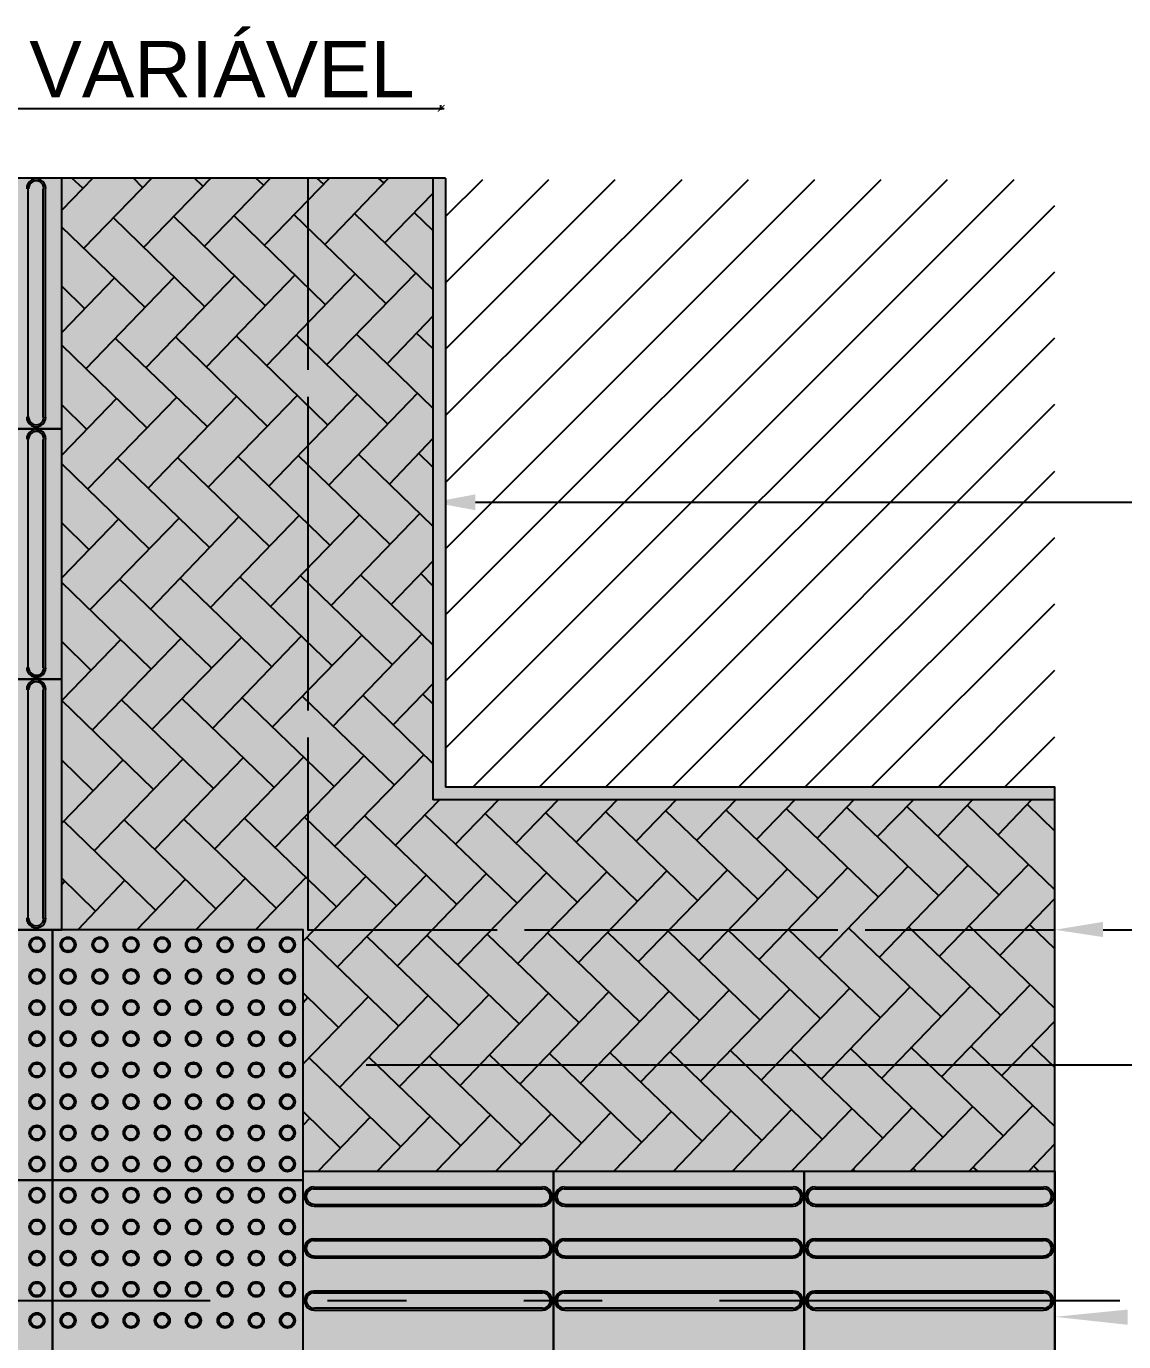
# Model space of a CAD drawing. Header units: feet. Extents: x 203667 to 205527, y 9204857 to 9205156.
# Drawn here: x 203707.101 to 203708.851, y 9204917.791 to 9204919.89 of the extents above; entities that cross this region are included whole.
import ezdxf

# ---------------------------------------------------------------- set-up
doc = ezdxf.new("R2010")
doc.units = ezdxf.units.FT
doc.header["$LTSCALE"] = 0.3
doc.header["$MEASUREMENT"] = 0
doc.layers.add('PDF_0', color=7, linetype='Continuous', true_color=0x929498)
doc.layers.add('PDF_A_Piso_Tatil', color=7, linetype='Continuous', true_color=0xffffa3)
doc.layers.add('PDF_A_Texto', color=7, linetype='Continuous')
doc.layers.add('PDF_Text', color=7, linetype='Continuous')
doc.styles.add('PDF Arial', font='arial.ttf')

msp = doc.modelspace()

# ---------------------------------------------------------------- hatches: boundary and pattern name
at = {"layer": 'PDF_0', "transparency": 33554559}
for points in [[(203707.7569, 9204919.7544), (203707.758, 9204919.7534), (203707.7686, 9204919.764), (203707.7675, 9204919.765)], [(203707.7696, 9204919.6476), (203707.7495, 9204919.6476), (203707.7495, 9204918.6558), (203708.7414, 9204918.6558), (203708.7414, 9204918.6759), (203707.7696, 9204918.6759)]]:
    msp.add_hatch(color=7, dxfattribs=at).paths.add_polyline_path(points)
at = {"layer": 'PDF_0', "true_color": 0xf7f7f7, "transparency": 33554559}
msp.add_hatch(color=7, dxfattribs=at).paths.add_polyline_path([(203707.7495, 9204919.6476), (203707.1574, 9204919.6476), (203707.1574, 9204918.4485), (203707.5423, 9204918.4485), (203707.5423, 9204918.0636), (203708.7414, 9204918.0636), (203708.7414, 9204918.6558), (203707.7495, 9204918.6558)])
at = {"layer": 'PDF_A_Piso_Tatil', "transparency": 33554559}
msp.add_hatch(color=256, dxfattribs=at).paths.add_polyline_path([(203707.5423, 9204918.4485), (203707.1574, 9204918.4485), (203707.1574, 9204919.6476), (203706.7429, 9204919.6476), (203706.7429, 9204917.6491), (203708.7414, 9204917.6491), (203708.7414, 9204918.0636), (203707.5423, 9204918.0636)])

# ---------------------------------------------------------------- linework, layer by layer
at = {"layer": 'PDF_0', "color": 7, "lineweight": 25}
for points in [[(203706.9449, 9204919.7587), (203707.7675, 9204919.7587)], [(203707.7622, 9204919.7565), (203707.7622, 9204919.764)], [(203707.7696, 9204919.6476), (203706.2639, 9204919.6476)], [(203707.5497, 9204919.6476), (203707.5497, 9204919.342)], [(203707.7495, 9204919.6476), (203707.7495, 9204918.6558)], [(203707.7696, 9204919.6476), (203707.7696, 9204918.6759)], [(203707.7696, 9204919.5863), (203707.8289, 9204919.6455)], [(203707.7696, 9204919.4806), (203707.9346, 9204919.6455)], [(203707.7696, 9204919.3748), (203708.0403, 9204919.6455)], [(203707.7696, 9204919.2691), (203708.1471, 9204919.6455)], [(203707.7696, 9204919.1623), (203708.2529, 9204919.6455)], [(203707.7696, 9204919.0565), (203708.3586, 9204919.6455)], [(203707.7696, 9204918.9508), (203708.4644, 9204919.6455)], [(203707.7696, 9204918.8451), (203708.5701, 9204919.6455)], [(203707.7696, 9204918.7383), (203708.6769, 9204919.6455)], [(203707.1035, 9204919.6307), (203707.1035, 9204919.2659)], [(203707.1278, 9204919.2659), (203707.1278, 9204919.6307)], [(203707.131, 9204919.6307), (203707.131, 9204919.2659)], [(203707.813, 9204918.6759), (203708.7414, 9204919.6043)], [(203707.9187, 9204918.6759), (203708.7414, 9204919.4985)], [(203708.0245, 9204918.6759), (203708.7414, 9204919.3928)], [(203707.5497, 9204919.2987), (203707.5497, 9204918.7985)], [(203708.1313, 9204918.6759), (203708.7414, 9204919.2871)], [(203707.1035, 9204919.231), (203707.1035, 9204918.8662)], [(203707.1278, 9204918.8662), (203707.1278, 9204919.231)], [(203707.131, 9204919.231), (203707.131, 9204918.8662)], [(203708.237, 9204918.6759), (203708.7414, 9204919.1803)], [(203708.3428, 9204918.6759), (203708.7414, 9204919.0745)], [(203708.4485, 9204918.6759), (203708.7414, 9204918.9688)], [(203708.5553, 9204918.6759), (203708.7414, 9204918.863)], [(203707.1035, 9204918.8313), (203707.1035, 9204918.4665)], [(203707.1278, 9204918.4665), (203707.1278, 9204918.8313)], [(203707.131, 9204918.8313), (203707.131, 9204918.4665)], [(203707.5497, 9204918.7552), (203707.5497, 9204918.4485), (203707.8521, 9204918.4485)], [(203708.661, 9204918.6759), (203708.7414, 9204918.7562)], [(203708.7414, 9204917.1574), (203708.7414, 9204918.6759), (203707.7696, 9204918.6759)], [(203708.7414, 9204918.6558), (203707.7495, 9204918.6558)], [(203707.8955, 9204918.4485), (203708.3956, 9204918.4485)], [(203708.439, 9204918.4485), (203708.7414, 9204918.4485)], [(203707.924, 9204918.0372), (203707.5592, 9204918.0372)], [(203707.5592, 9204918.0351), (203707.924, 9204918.0351)], [(203708.3237, 9204918.0372), (203707.9589, 9204918.0372)], [(203707.9589, 9204918.0351), (203708.3237, 9204918.0351)], [(203708.7234, 9204918.0372), (203708.3586, 9204918.0372)], [(203708.3586, 9204918.0351), (203708.7234, 9204918.0351)], [(203707.924, 9204918.0097), (203707.5603, 9204918.0097)], [(203707.5603, 9204918.0076), (203707.924, 9204918.0076)], [(203708.3237, 9204918.0097), (203707.96, 9204918.0097)], [(203707.96, 9204918.0076), (203708.3237, 9204918.0076)], [(203708.7234, 9204918.0097), (203708.3597, 9204918.0097)], [(203708.3597, 9204918.0076), (203708.7234, 9204918.0076)], [(203707.924, 9204917.9547), (203707.5592, 9204917.9547)], [(203707.5592, 9204917.9526), (203707.924, 9204917.9526)], [(203708.3237, 9204917.9547), (203707.9589, 9204917.9547)], [(203707.9589, 9204917.9526), (203708.3237, 9204917.9526)], [(203708.7234, 9204917.9547), (203708.3586, 9204917.9547)], [(203708.3586, 9204917.9526), (203708.7234, 9204917.9526)], [(203707.924, 9204917.9272), (203707.5603, 9204917.9272)], [(203707.5603, 9204917.9251), (203707.924, 9204917.9251)], [(203708.3237, 9204917.9272), (203707.96, 9204917.9272)], [(203707.96, 9204917.9251), (203708.3237, 9204917.9251)], [(203708.7234, 9204917.9272), (203708.3597, 9204917.9272)], [(203708.3597, 9204917.9251), (203708.7234, 9204917.9251)], [(203707.3943, 9204917.8564), (203706.1454, 9204917.8564), (203705.5068, 9204917.8564)], [(203707.924, 9204917.8722), (203707.5592, 9204917.8722)], [(203707.5592, 9204917.8691), (203707.924, 9204917.8691)], [(203707.7072, 9204917.8564), (203707.5814, 9204917.8564)], [(203708.0192, 9204917.8564), (203707.8944, 9204917.8564)], [(203708.3237, 9204917.8722), (203707.9589, 9204917.8722)], [(203707.9589, 9204917.8691), (203708.3237, 9204917.8691)], [(203708.845, 9204917.8564), (203708.2064, 9204917.8564)], [(203708.7234, 9204917.8722), (203708.3586, 9204917.8722)], [(203708.3586, 9204917.8691), (203708.7234, 9204917.8691)], [(203707.924, 9204917.8447), (203707.5603, 9204917.8447)], [(203707.5603, 9204917.8416), (203707.924, 9204917.8416)], [(203708.3237, 9204917.8447), (203707.96, 9204917.8447)], [(203707.96, 9204917.8416), (203708.3237, 9204917.8416)], [(203708.7234, 9204917.8447), (203708.3597, 9204917.8447)], [(203708.3597, 9204917.8416), (203708.7234, 9204917.8416)]]:
    msp.add_lwpolyline(points, dxfattribs=at)
for points in [[(203706.7429, 9204919.2479), (203707.1574, 9204919.2479), (203707.1574, 9204919.6476), (203706.7429, 9204919.6476)], [(203706.7429, 9204918.8482), (203707.1574, 9204918.8482), (203707.1574, 9204919.2479), (203706.7429, 9204919.2479)], [(203706.7429, 9204918.4485), (203707.1574, 9204918.4485), (203707.1574, 9204918.8482), (203706.7429, 9204918.8482)], [(203706.7429, 9204918.0488), (203707.1426, 9204918.0488), (203707.1426, 9204918.4485), (203706.7429, 9204918.4485)], [(203707.1426, 9204918.0488), (203707.5423, 9204918.0488), (203707.5423, 9204918.4485), (203707.1426, 9204918.4485)], [(203706.7429, 9204917.6491), (203707.1426, 9204917.6491), (203707.1426, 9204918.0488), (203706.7429, 9204918.0488)], [(203707.1426, 9204917.6491), (203707.5423, 9204917.6491), (203707.5423, 9204918.0488), (203707.1426, 9204918.0488)], [(203707.5423, 9204917.6491), (203707.5423, 9204918.0636), (203707.942, 9204918.0636), (203707.942, 9204917.6491)], [(203707.942, 9204917.6491), (203707.942, 9204918.0636), (203708.3417, 9204918.0636), (203708.3417, 9204917.6491)], [(203708.3417, 9204917.6491), (203708.3417, 9204918.0636), (203708.7414, 9204918.0636), (203708.7414, 9204917.6491)]]:
    msp.add_lwpolyline(points, close=True, dxfattribs=at)
at = {"layer": 'PDF_0', "color": 251, "lineweight": 25, "true_color": 0x636363}
for points in [[(203707.2071, 9204919.6476), (203707.1574, 9204919.5969)], [(203707.1912, 9204919.6318), (203707.1733, 9204919.6476)], [(203707.3012, 9204919.6476), (203707.1923, 9204919.5355)], [(203707.2864, 9204919.6328), (203707.2716, 9204919.6476)], [(203707.3953, 9204919.6476), (203707.2885, 9204919.5377)], [(203707.3826, 9204919.6349), (203707.3689, 9204919.6476)], [(203707.4905, 9204919.6476), (203707.3847, 9204919.5387)], [(203707.4788, 9204919.6371), (203707.4672, 9204919.6476)], [(203707.5846, 9204919.6476), (203707.481, 9204919.5408)], [(203707.5751, 9204919.6381), (203707.5645, 9204919.6476)], [(203707.6787, 9204919.6476), (203707.5772, 9204919.5419)], [(203707.6713, 9204919.6402), (203707.6628, 9204919.6476)], [(203707.7495, 9204919.6233), (203707.6724, 9204919.544)], [(203707.3858, 9204919.4425), (203707.2399, 9204919.5842)], [(203707.482, 9204919.4446), (203707.3361, 9204919.5863)], [(203707.5782, 9204919.4457), (203707.4323, 9204919.5874)], [(203707.6745, 9204919.4478), (203707.5275, 9204919.5895)], [(203707.7495, 9204919.47), (203707.6237, 9204919.5916)], [(203707.7495, 9204919.5641), (203707.7199, 9204919.5926)], [(203707.2906, 9204919.4414), (203707.1574, 9204919.5694)], [(203707.4334, 9204919.4922), (203707.2917, 9204919.3452)], [(203707.5296, 9204919.4933), (203707.3879, 9204919.3463)], [(203707.6258, 9204919.4954), (203707.4841, 9204919.3484)], [(203707.7221, 9204919.4964), (203707.5804, 9204919.3505)], [(203707.2409, 9204919.488), (203707.1574, 9204919.4013)], [(203707.1944, 9204919.4393), (203707.1574, 9204919.4753)], [(203707.3372, 9204919.4901), (203707.1955, 9204919.3431)], [(203707.7495, 9204919.4277), (203707.6766, 9204919.3516)], [(203707.39, 9204919.2511), (203707.243, 9204919.3917)], [(203707.4852, 9204919.2522), (203707.3393, 9204919.3939)], [(203707.5814, 9204919.2543), (203707.4355, 9204919.396)], [(203707.6776, 9204919.2553), (203707.5317, 9204919.397)], [(203707.7495, 9204919.2807), (203707.6269, 9204919.3991)], [(203707.7495, 9204919.3759), (203707.7231, 9204919.4002)], [(203707.2938, 9204919.249), (203707.1574, 9204919.3812)], [(203707.7252, 9204919.305), (203707.5835, 9204919.1581)], [(203707.2452, 9204919.2966), (203707.1574, 9204919.2056)], [(203707.1976, 9204919.2469), (203707.1574, 9204919.286)], [(203707.3403, 9204919.2976), (203707.1986, 9204919.1517)], [(203707.4366, 9204919.2997), (203707.2949, 9204919.1528)], [(203707.5328, 9204919.3008), (203707.3911, 9204919.1549)], [(203707.629, 9204919.3029), (203707.4873, 9204919.1559)], [(203707.7495, 9204919.2321), (203707.6798, 9204919.1591)], [(203707.3932, 9204919.0587), (203707.2462, 9204919.2003)], [(203707.4894, 9204919.0597), (203707.3424, 9204919.2014)], [(203707.5856, 9204919.0618), (203707.4387, 9204919.2035)], [(203707.6808, 9204919.0639), (203707.5349, 9204919.2046)], [(203707.7495, 9204919.0925), (203707.6311, 9204919.2067)], [(203707.7495, 9204919.1866), (203707.7263, 9204919.2088)], [(203707.297, 9204919.0565), (203707.1574, 9204919.1919)], [(203707.2483, 9204919.1041), (203707.1574, 9204919.01)], [(203707.2007, 9204919.0555), (203707.1574, 9204919.0978)], [(203707.3446, 9204919.1052), (203707.2029, 9204918.9593)], [(203707.4397, 9204919.1073), (203707.2991, 9204918.9603)], [(203707.5359, 9204919.1094), (203707.3943, 9204918.9624)], [(203707.6322, 9204919.1105), (203707.4905, 9204918.9645)], [(203707.7284, 9204919.1126), (203707.5867, 9204918.9656)], [(203707.7495, 9204919.0364), (203707.6829, 9204918.9677)], [(203707.4926, 9204918.8683), (203707.3456, 9204919.01)], [(203707.5888, 9204918.8694), (203707.4418, 9204919.0111)], [(203707.685, 9204918.8715), (203707.5381, 9204919.0132)], [(203707.7495, 9204918.9032), (203707.6343, 9204919.0142)], [(203707.7495, 9204918.9973), (203707.7305, 9204919.0164)], [(203707.3001, 9204918.8641), (203707.1574, 9204919.0026)], [(203707.3964, 9204918.8662), (203707.2494, 9204919.0079)], [(203707.2515, 9204918.9117), (203707.1574, 9204918.8144)], [(203707.2039, 9204918.863), (203707.1574, 9204918.9085)], [(203707.3477, 9204918.9138), (203707.206, 9204918.7668)], [(203707.444, 9204918.9148), (203707.3023, 9204918.7689)], [(203707.5391, 9204918.917), (203707.3985, 9204918.77)], [(203707.6353, 9204918.918), (203707.4937, 9204918.7721)], [(203707.7316, 9204918.9201), (203707.5899, 9204918.7731)], [(203707.6882, 9204918.679), (203707.5412, 9204918.8207)], [(203707.7495, 9204918.7139), (203707.6375, 9204918.8228)], [(203707.7495, 9204918.8408), (203707.6861, 9204918.7753)], [(203707.7495, 9204918.8091), (203707.7337, 9204918.8239)], [(203707.3033, 9204918.6727), (203707.1574, 9204918.8144)], [(203707.3995, 9204918.6738), (203707.2526, 9204918.8154)], [(203707.4958, 9204918.6759), (203707.3488, 9204918.8176)], [(203707.592, 9204918.6769), (203707.445, 9204918.8186)], [(203707.2071, 9204918.6706), (203707.1574, 9204918.7192)], [(203707.2547, 9204918.7192), (203707.1574, 9204918.6188)], [(203707.1584, 9204918.7182), (203707.1574, 9204918.716)], [(203707.3509, 9204918.7213), (203707.2092, 9204918.5744)], [(203707.4471, 9204918.7235), (203707.3054, 9204918.5765)], [(203707.5433, 9204918.7245), (203707.4017, 9204918.5775)], [(203707.6396, 9204918.7266), (203707.4979, 9204918.5796)], [(203707.7347, 9204918.7277), (203707.593, 9204918.5818)], [(203707.7601, 9204918.6558), (203707.6893, 9204918.5828)], [(203707.8542, 9204918.6558), (203707.7855, 9204918.5849)], [(203707.9494, 9204918.6558), (203707.8817, 9204918.586)], [(203708.0435, 9204918.6558), (203707.9779, 9204918.5881)], [(203708.1376, 9204918.6558), (203708.0742, 9204918.5902)], [(203708.2328, 9204918.6558), (203708.1704, 9204918.5913)], [(203708.3269, 9204918.6558), (203708.2666, 9204918.5934)], [(203708.421, 9204918.6558), (203708.3618, 9204918.5944)], [(203708.5162, 9204918.6558), (203708.458, 9204918.5966)], [(203708.6103, 9204918.6558), (203708.5542, 9204918.5976)], [(203708.7044, 9204918.6558), (203708.6505, 9204918.5997)], [(203707.8838, 9204918.4908), (203707.7369, 9204918.6315)], [(203707.9801, 9204918.4919), (203707.8331, 9204918.6336)], [(203708.0752, 9204918.494), (203707.9293, 9204918.6357)], [(203708.1715, 9204918.495), (203708.0255, 9204918.6367)], [(203708.2677, 9204918.4972), (203708.1207, 9204918.6389)], [(203708.3639, 9204918.4982), (203708.2169, 9204918.6399)], [(203708.4601, 9204918.5003), (203708.3131, 9204918.642)], [(203708.5564, 9204918.5025), (203708.4094, 9204918.6441)], [(203708.6526, 9204918.5035), (203708.5056, 9204918.6452)], [(203708.7414, 9204918.512), (203708.6018, 9204918.6473)], [(203708.7414, 9204918.6061), (203708.698, 9204918.6484)], [(203707.3065, 9204918.4802), (203707.1606, 9204918.6219)], [(203707.4027, 9204918.4824), (203707.2568, 9204918.6241)], [(203707.4989, 9204918.4834), (203707.352, 9204918.6251)], [(203707.5952, 9204918.4855), (203707.4482, 9204918.6272)], [(203707.6914, 9204918.4866), (203707.5444, 9204918.6283)], [(203707.7876, 9204918.4887), (203707.6406, 9204918.6304)], [(203708.4115, 9204918.5479), (203708.2698, 9204918.4009)], [(203708.5067, 9204918.549), (203708.366, 9204918.4031)], [(203708.6029, 9204918.5511), (203708.4612, 9204918.4041)], [(203708.6991, 9204918.5521), (203708.5574, 9204918.4062)], [(203707.2113, 9204918.4781), (203707.1574, 9204918.531)], [(203707.2578, 9204918.5278), (203707.1828, 9204918.4485)], [(203707.3541, 9204918.5289), (203707.2769, 9204918.4485)], [(203707.4503, 9204918.531), (203707.371, 9204918.4485)], [(203707.5465, 9204918.5321), (203707.4662, 9204918.4485)], [(203707.6427, 9204918.5342), (203707.5423, 9204918.4305)], [(203707.739, 9204918.5363), (203707.5973, 9204918.3893)], [(203707.8341, 9204918.5373), (203707.6924, 9204918.3904)], [(203707.9304, 9204918.5395), (203707.7887, 9204918.3925)], [(203708.0266, 9204918.5405), (203707.8849, 9204918.3946)], [(203708.1228, 9204918.5426), (203707.9811, 9204918.3957)], [(203708.219, 9204918.5437), (203708.0773, 9204918.3978)], [(203708.3153, 9204918.5458), (203708.1736, 9204918.3988)], [(203707.1616, 9204918.5257), (203707.1574, 9204918.5204)], [(203708.7414, 9204918.4982), (203708.6536, 9204918.4073)], [(203708.0795, 9204918.3015), (203707.9325, 9204918.4432)], [(203708.1746, 9204918.3037), (203708.0287, 9204918.4443)], [(203708.2709, 9204918.3047), (203708.1249, 9204918.4464)], [(203708.3671, 9204918.3068), (203708.2201, 9204918.4485)], [(203708.4633, 9204918.3079), (203708.3163, 9204918.4496)], [(203708.5595, 9204918.31), (203708.4125, 9204918.4517)], [(203708.6558, 9204918.3111), (203708.5088, 9204918.4528)], [(203708.7414, 9204918.3227), (203708.605, 9204918.4549)], [(203708.7414, 9204918.4179), (203708.7012, 9204918.457)], [(203707.6946, 9204918.2952), (203707.5476, 9204918.4369)], [(203707.7908, 9204918.2963), (203707.6438, 9204918.4379)], [(203707.887, 9204918.2984), (203707.74, 9204918.4401)], [(203707.9832, 9204918.2994), (203707.8363, 9204918.4411)], [(203708.6071, 9204918.3586), (203708.4654, 9204918.2117)], [(203708.7023, 9204918.3608), (203708.5606, 9204918.2138)], [(203707.5983, 9204918.2931), (203707.5423, 9204918.3481)], [(203707.6459, 9204918.3417), (203707.5423, 9204918.2349)], [(203707.5497, 9204918.3407), (203707.5423, 9204918.3322)], [(203707.7421, 9204918.3438), (203707.6004, 9204918.1969)], [(203707.8384, 9204918.3449), (203707.6967, 9204918.199)], [(203707.9335, 9204918.347), (203707.7929, 9204918.2)], [(203708.0298, 9204918.3491), (203707.8881, 9204918.2021)], [(203708.126, 9204918.3502), (203707.9843, 9204918.2032)], [(203708.2222, 9204918.3523), (203708.0805, 9204918.2053)], [(203708.3184, 9204918.3534), (203708.1767, 9204918.2074)], [(203708.4147, 9204918.3555), (203708.273, 9204918.2085)], [(203708.5109, 9204918.3576), (203708.3692, 9204918.2106)], [(203708.7414, 9204918.3026), (203708.6568, 9204918.2159)], [(203708.274, 9204918.1123), (203708.1281, 9204918.254)], [(203708.3703, 9204918.1144), (203708.2243, 9204918.2561)], [(203708.4665, 9204918.1165), (203708.3206, 9204918.2571)], [(203708.5627, 9204918.1176), (203708.4157, 9204918.2592)], [(203708.6589, 9204918.1197), (203708.5119, 9204918.2614)], [(203708.7414, 9204918.1345), (203708.6082, 9204918.2624)], [(203708.7414, 9204918.2286), (203708.7044, 9204918.2645)], [(203707.6977, 9204918.1027), (203707.5518, 9204918.2444)], [(203707.794, 9204918.1038), (203707.647, 9204918.2455)], [(203707.8902, 9204918.1059), (203707.7432, 9204918.2476)], [(203707.9864, 9204918.108), (203707.8394, 9204918.2497)], [(203708.0826, 9204918.1091), (203707.9357, 9204918.2508)], [(203708.1789, 9204918.1112), (203708.0319, 9204918.2529)], [(203707.6015, 9204918.1006), (203707.5423, 9204918.1588)], [(203707.6491, 9204918.1493), (203707.5666, 9204918.0636)], [(203707.7453, 9204918.1514), (203707.6607, 9204918.0636)], [(203707.8415, 9204918.1535), (203707.7548, 9204918.0636)], [(203707.9378, 9204918.1546), (203707.85, 9204918.0636)], [(203708.0329, 9204918.1567), (203707.9441, 9204918.0636)], [(203708.1292, 9204918.1577), (203708.0382, 9204918.0636)], [(203708.2254, 9204918.1598), (203708.1334, 9204918.0636)], [(203708.3216, 9204918.162), (203708.2275, 9204918.0636)], [(203708.4178, 9204918.163), (203708.3216, 9204918.0636)], [(203708.5141, 9204918.1651), (203708.4168, 9204918.0636)], [(203708.6103, 9204918.1662), (203708.5109, 9204918.0636)], [(203708.7065, 9204918.1683), (203708.605, 9204918.0636)], [(203707.5529, 9204918.1482), (203707.5423, 9204918.1366)], [(203708.7414, 9204918.107), (203708.7002, 9204918.0636)], [(203708.3248, 9204918.0636), (203708.3237, 9204918.0657)], [(203708.4231, 9204918.0636), (203708.4199, 9204918.0668)], [(203708.5204, 9204918.0636), (203708.5151, 9204918.0689)], [(203708.6187, 9204918.0636), (203708.6113, 9204918.07)], [(203708.716, 9204918.0636), (203708.7076, 9204918.0721)]]:
    msp.add_lwpolyline(points, dxfattribs=at)
at = {"layer": 'PDF_0', "color": 7, "lineweight": 25}
for centre, radius in [((203707.1177, 9204918.4247), 0.0122), ((203707.1177, 9204918.4247), 0.01), ((203707.1674, 9204918.4247), 0.0122), ((203707.1674, 9204918.4247), 0.01), ((203707.2182, 9204918.4247), 0.0122), ((203707.2182, 9204918.4247), 0.01), ((203707.2679, 9204918.4247), 0.0122), ((203707.2679, 9204918.4247), 0.01), ((203707.3176, 9204918.4247), 0.0122), ((203707.3176, 9204918.4247), 0.01), ((203707.3673, 9204918.4247), 0.0122), ((203707.3673, 9204918.4247), 0.01), ((203707.418, 9204918.4247), 0.0122), ((203707.418, 9204918.4247), 0.01), ((203707.4677, 9204918.4247), 0.0122), ((203707.4677, 9204918.4247), 0.01), ((203707.5174, 9204918.4247), 0.0122), ((203707.5174, 9204918.4247), 0.01), ((203707.1177, 9204918.374), 0.0122), ((203707.1177, 9204918.374), 0.01), ((203707.1674, 9204918.374), 0.0122), ((203707.1674, 9204918.374), 0.01), ((203707.2182, 9204918.374), 0.0122), ((203707.2182, 9204918.374), 0.01), ((203707.2679, 9204918.374), 0.0122), ((203707.2679, 9204918.374), 0.01), ((203707.3176, 9204918.374), 0.0122), ((203707.3176, 9204918.374), 0.01), ((203707.3673, 9204918.374), 0.0122), ((203707.3673, 9204918.374), 0.01), ((203707.418, 9204918.374), 0.0122), ((203707.418, 9204918.374), 0.01), ((203707.4677, 9204918.374), 0.0122), ((203707.4677, 9204918.374), 0.01), ((203707.5174, 9204918.374), 0.0122), ((203707.5174, 9204918.374), 0.01), ((203707.1177, 9204918.3243), 0.0122), ((203707.1177, 9204918.3243), 0.01), ((203707.1674, 9204918.3243), 0.0122), ((203707.1674, 9204918.3243), 0.01), ((203707.2182, 9204918.3243), 0.0122), ((203707.2182, 9204918.3243), 0.01), ((203707.2679, 9204918.3243), 0.0122), ((203707.2679, 9204918.3243), 0.01), ((203707.3176, 9204918.3243), 0.0122), ((203707.3176, 9204918.3243), 0.01), ((203707.3673, 9204918.3243), 0.0122), ((203707.3673, 9204918.3243), 0.01), ((203707.418, 9204918.3243), 0.0122), ((203707.418, 9204918.3243), 0.01), ((203707.4677, 9204918.3243), 0.0122), ((203707.4677, 9204918.3243), 0.01), ((203707.5174, 9204918.3243), 0.0122), ((203707.5174, 9204918.3243), 0.01), ((203707.1177, 9204918.2746), 0.0122), ((203707.1177, 9204918.2746), 0.01), ((203707.1674, 9204918.2746), 0.0122), ((203707.1674, 9204918.2746), 0.01), ((203707.2182, 9204918.2746), 0.0122), ((203707.2182, 9204918.2746), 0.01), ((203707.2679, 9204918.2746), 0.0122), ((203707.2679, 9204918.2746), 0.01), ((203707.3176, 9204918.2746), 0.0122), ((203707.3176, 9204918.2746), 0.01), ((203707.3673, 9204918.2746), 0.0122), ((203707.3673, 9204918.2746), 0.01), ((203707.418, 9204918.2746), 0.0122), ((203707.418, 9204918.2746), 0.01), ((203707.4677, 9204918.2746), 0.0122), ((203707.4677, 9204918.2746), 0.01), ((203707.5174, 9204918.2746), 0.0122), ((203707.5174, 9204918.2746), 0.01), ((203707.1177, 9204918.2249), 0.0122), ((203707.1177, 9204918.2249), 0.01), ((203707.1674, 9204918.2249), 0.0122), ((203707.1674, 9204918.2249), 0.01), ((203707.2182, 9204918.2249), 0.0122), ((203707.2182, 9204918.2249), 0.01), ((203707.2679, 9204918.2249), 0.0122), ((203707.2679, 9204918.2249), 0.01), ((203707.3176, 9204918.2249), 0.0122), ((203707.3176, 9204918.2249), 0.01), ((203707.3673, 9204918.2249), 0.0122), ((203707.3673, 9204918.2249), 0.01), ((203707.418, 9204918.2249), 0.0122), ((203707.418, 9204918.2249), 0.01), ((203707.4677, 9204918.2249), 0.0122), ((203707.4677, 9204918.2249), 0.01), ((203707.5174, 9204918.2249), 0.0122), ((203707.5174, 9204918.2249), 0.01), ((203707.1177, 9204918.1741), 0.0122), ((203707.1177, 9204918.1741), 0.01), ((203707.1674, 9204918.1741), 0.0122), ((203707.1674, 9204918.1741), 0.01), ((203707.2182, 9204918.1741), 0.0122), ((203707.2182, 9204918.1741), 0.01), ((203707.2679, 9204918.1741), 0.0122), ((203707.2679, 9204918.1741), 0.01), ((203707.3176, 9204918.1741), 0.0122), ((203707.3176, 9204918.1741), 0.01), ((203707.3673, 9204918.1741), 0.0122), ((203707.3673, 9204918.1741), 0.01), ((203707.418, 9204918.1741), 0.0122), ((203707.418, 9204918.1741), 0.01), ((203707.4677, 9204918.1741), 0.0122), ((203707.4677, 9204918.1741), 0.01), ((203707.5174, 9204918.1741), 0.0122), ((203707.5174, 9204918.1741), 0.01), ((203707.1177, 9204918.1244), 0.0122), ((203707.1177, 9204918.1244), 0.01), ((203707.1674, 9204918.1244), 0.0122), ((203707.1674, 9204918.1244), 0.01), ((203707.2182, 9204918.1244), 0.0122), ((203707.2182, 9204918.1244), 0.01), ((203707.2679, 9204918.1244), 0.0122), ((203707.2679, 9204918.1244), 0.01), ((203707.3176, 9204918.1244), 0.0122), ((203707.3176, 9204918.1244), 0.01), ((203707.3673, 9204918.1244), 0.0122), ((203707.3673, 9204918.1244), 0.01), ((203707.418, 9204918.1244), 0.0122), ((203707.418, 9204918.1244), 0.01), ((203707.4677, 9204918.1244), 0.0122), ((203707.4677, 9204918.1244), 0.01), ((203707.5174, 9204918.1244), 0.0122), ((203707.5174, 9204918.1244), 0.01), ((203707.1177, 9204918.0747), 0.0122), ((203707.1674, 9204918.0747), 0.0122), ((203707.2182, 9204918.0747), 0.0122), ((203707.2679, 9204918.0747), 0.0122), ((203707.3176, 9204918.0747), 0.0122), ((203707.3673, 9204918.0747), 0.0122), ((203707.418, 9204918.0747), 0.0122), ((203707.4677, 9204918.0747), 0.0122), ((203707.5174, 9204918.0747), 0.0122), ((203707.1177, 9204918.0747), 0.01), ((203707.1674, 9204918.0747), 0.01), ((203707.2182, 9204918.0747), 0.01), ((203707.2679, 9204918.0747), 0.01), ((203707.3176, 9204918.0747), 0.01), ((203707.3673, 9204918.0747), 0.01), ((203707.418, 9204918.0747), 0.01), ((203707.4677, 9204918.0747), 0.01), ((203707.5174, 9204918.0747), 0.01), ((203707.1177, 9204918.025), 0.0122), ((203707.1177, 9204918.025), 0.01), ((203707.1674, 9204918.025), 0.0122), ((203707.1674, 9204918.025), 0.01), ((203707.2182, 9204918.025), 0.0122), ((203707.2182, 9204918.025), 0.01), ((203707.2679, 9204918.025), 0.0122), ((203707.2679, 9204918.025), 0.01), ((203707.3176, 9204918.025), 0.0122), ((203707.3176, 9204918.025), 0.01), ((203707.3673, 9204918.025), 0.0122), ((203707.3673, 9204918.025), 0.01), ((203707.418, 9204918.025), 0.0122), ((203707.418, 9204918.025), 0.01), ((203707.4677, 9204918.025), 0.0122), ((203707.4677, 9204918.025), 0.01), ((203707.5174, 9204918.025), 0.0122), ((203707.5174, 9204918.025), 0.01), ((203707.1177, 9204917.9743), 0.0122), ((203707.1177, 9204917.9743), 0.01), ((203707.1674, 9204917.9743), 0.0122), ((203707.1674, 9204917.9743), 0.01), ((203707.2182, 9204917.9743), 0.0122), ((203707.2182, 9204917.9743), 0.01), ((203707.2679, 9204917.9743), 0.0122), ((203707.2679, 9204917.9743), 0.01), ((203707.3176, 9204917.9743), 0.0122), ((203707.3176, 9204917.9743), 0.01), ((203707.3673, 9204917.9743), 0.0122), ((203707.3673, 9204917.9743), 0.01), ((203707.418, 9204917.9743), 0.0122), ((203707.418, 9204917.9743), 0.01), ((203707.4677, 9204917.9743), 0.0122), ((203707.4677, 9204917.9743), 0.01), ((203707.5174, 9204917.9743), 0.0122), ((203707.5174, 9204917.9743), 0.01), ((203707.1177, 9204917.9246), 0.0122), ((203707.1177, 9204917.9246), 0.01), ((203707.1674, 9204917.9246), 0.0122), ((203707.1674, 9204917.9246), 0.01), ((203707.2182, 9204917.9246), 0.0122), ((203707.2182, 9204917.9246), 0.01), ((203707.2679, 9204917.9246), 0.0122), ((203707.2679, 9204917.9246), 0.01), ((203707.3176, 9204917.9246), 0.0122), ((203707.3176, 9204917.9246), 0.01), ((203707.3673, 9204917.9246), 0.0122), ((203707.3673, 9204917.9246), 0.01), ((203707.418, 9204917.9246), 0.0122), ((203707.418, 9204917.9246), 0.01), ((203707.4677, 9204917.9246), 0.0122), ((203707.4677, 9204917.9246), 0.01), ((203707.5174, 9204917.9246), 0.0122), ((203707.5174, 9204917.9246), 0.01), ((203707.1177, 9204917.8749), 0.0122), ((203707.1177, 9204917.8749), 0.01), ((203707.1674, 9204917.8749), 0.0122), ((203707.1674, 9204917.8749), 0.01), ((203707.2182, 9204917.8749), 0.0122), ((203707.2182, 9204917.8749), 0.01), ((203707.2679, 9204917.8749), 0.0122), ((203707.2679, 9204917.8749), 0.01), ((203707.3176, 9204917.8749), 0.0122), ((203707.3176, 9204917.8749), 0.01), ((203707.3673, 9204917.8749), 0.0122), ((203707.3673, 9204917.8749), 0.01), ((203707.418, 9204917.8749), 0.0122), ((203707.418, 9204917.8749), 0.01), ((203707.4677, 9204917.8749), 0.0122), ((203707.4677, 9204917.8749), 0.01), ((203707.5174, 9204917.8749), 0.0122), ((203707.5174, 9204917.8749), 0.01), ((203707.1177, 9204917.8252), 0.0122), ((203707.1177, 9204917.8252), 0.01), ((203707.1674, 9204917.8252), 0.0122), ((203707.1674, 9204917.8252), 0.01), ((203707.2182, 9204917.8252), 0.0122), ((203707.2182, 9204917.8252), 0.01), ((203707.2679, 9204917.8252), 0.0122), ((203707.2679, 9204917.8252), 0.01), ((203707.3176, 9204917.8252), 0.0122), ((203707.3176, 9204917.8252), 0.01), ((203707.3673, 9204917.8252), 0.0122), ((203707.3673, 9204917.8252), 0.01), ((203707.418, 9204917.8252), 0.0122), ((203707.418, 9204917.8252), 0.01), ((203707.4677, 9204917.8252), 0.0122), ((203707.4677, 9204917.8252), 0.01), ((203707.5174, 9204917.8252), 0.0122), ((203707.5174, 9204917.8252), 0.01)]:
    msp.add_circle(centre, radius, dxfattribs=at)
for centre, radius, start, end in [((203707.1167, 9204919.6312), 0.0153, 359.989, 181.3843), ((203707.1167, 9204919.6312), 0.0122, 359.9836, 181.3733), ((203707.1167, 9204919.2664), 0.0153, 178.6268, 0.0164), ((203707.1167, 9204919.2664), 0.0122, 178.6267, 0.0164), ((203707.1167, 9204919.2315), 0.0153, 359.989, 181.3843), ((203707.1167, 9204919.2315), 0.0122, 359.9836, 181.3733), ((203707.1167, 9204918.8667), 0.0153, 178.6268, 0.0164), ((203707.1167, 9204918.8667), 0.0122, 178.6267, 0.0164), ((203707.1167, 9204918.8318), 0.0153, 359.989, 181.3843), ((203707.1167, 9204918.8318), 0.0122, 359.9836, 181.3733), ((203707.1167, 9204918.467), 0.0153, 178.6268, 0.0164), ((203707.1167, 9204918.467), 0.0122, 178.6267, 0.0164), ((203707.5597, 9204918.0229), 0.0153, 89.9836, 271.3732), ((203707.5597, 9204918.0229), 0.0122, 89.9836, 271.3733), ((203707.9245, 9204918.0229), 0.0153, 268.6157, 90.011), ((203707.9245, 9204918.0229), 0.0122, 268.6267, 90.0164), ((203707.9594, 9204918.0229), 0.0153, 89.9836, 271.3732), ((203707.9594, 9204918.0229), 0.0122, 89.9836, 271.3733), ((203708.3243, 9204918.0229), 0.0153, 268.6157, 90.011), ((203708.3243, 9204918.0229), 0.0122, 268.6267, 90.0164), ((203708.3591, 9204918.0229), 0.0153, 89.9836, 271.3732), ((203708.3591, 9204918.0229), 0.0122, 89.9836, 271.3733), ((203708.724, 9204918.0229), 0.0153, 268.6157, 90.011), ((203708.724, 9204918.0229), 0.0122, 268.6267, 90.0164), ((203707.5597, 9204917.9404), 0.0153, 89.9836, 271.3732), ((203707.5597, 9204917.9404), 0.0122, 89.9836, 271.3733), ((203707.9245, 9204917.9404), 0.0153, 268.6157, 90.011), ((203707.9245, 9204917.9404), 0.0122, 268.6267, 90.0164), ((203707.9594, 9204917.9404), 0.0153, 89.9836, 271.3732), ((203707.9594, 9204917.9404), 0.0122, 89.9836, 271.3733), ((203708.3243, 9204917.9404), 0.0153, 268.6157, 90.011), ((203708.3243, 9204917.9404), 0.0122, 268.6267, 90.0164), ((203708.3591, 9204917.9404), 0.0153, 89.9836, 271.3732), ((203708.3591, 9204917.9404), 0.0122, 89.9836, 271.3733), ((203708.724, 9204917.9404), 0.0153, 268.6157, 90.011), ((203708.724, 9204917.9404), 0.0122, 268.6267, 90.0164), ((203707.5597, 9204917.8569), 0.0153, 89.9836, 271.3732), ((203707.5597, 9204917.8569), 0.0122, 89.9836, 271.3733), ((203707.9245, 9204917.8569), 0.0153, 268.6157, 90.011), ((203707.9245, 9204917.8569), 0.0122, 268.6267, 90.0164), ((203707.9594, 9204917.8569), 0.0153, 89.9836, 271.3732), ((203707.9594, 9204917.8569), 0.0122, 89.9836, 271.3733), ((203708.3243, 9204917.8569), 0.0153, 268.6157, 90.011), ((203708.3243, 9204917.8569), 0.0122, 268.6267, 90.0164), ((203708.3591, 9204917.8569), 0.0153, 89.9836, 271.3732), ((203708.3591, 9204917.8569), 0.0122, 89.9836, 271.3733), ((203708.724, 9204917.8569), 0.0153, 268.6157, 90.011), ((203708.724, 9204917.8569), 0.0122, 268.6267, 90.0164)]:
    msp.add_arc(centre, radius, start, end, dxfattribs=at)
at = {"layer": 'PDF_A_Texto', "lineweight": 25}
for points in [[(203707.8172, 9204919.1306), (203709.6994, 9204919.1306)], [(203708.8186, 9204918.4485), (203709.8919, 9204918.4485)], [(203707.6427, 9204918.2328), (203709.8919, 9204918.2328)]]:
    msp.add_lwpolyline(points, dxfattribs=at)
at = {"layer": 'PDF_A_Texto', "transparency": 33554559}
for points in [[(203707.7495, 9204919.1306), (203707.8172, 9204919.1432), (203707.8172, 9204919.1179)], [(203708.7414, 9204918.4485), (203708.8186, 9204918.4612), (203708.8186, 9204918.4369)], [(203707.5423, 9204918.2328), (203707.6427, 9204918.2455), (203707.6427, 9204918.2201)], [(203708.7414, 9204917.831), (203708.8577, 9204917.8426), (203708.8577, 9204917.8183)]]:
    msp.add_solid(points, dxfattribs=at)

# ---------------------------------------------------------------- texts
at = {"layer": 'PDF_Text', "insert": (203707.1056, 9204919.7766), "char_height": 0.08993, "attachment_point": 7, "style": 'PDF Arial'}
msp.add_mtext('VARIÁVEL', dxfattribs=at)

doc.saveas('drawing.dxf')
